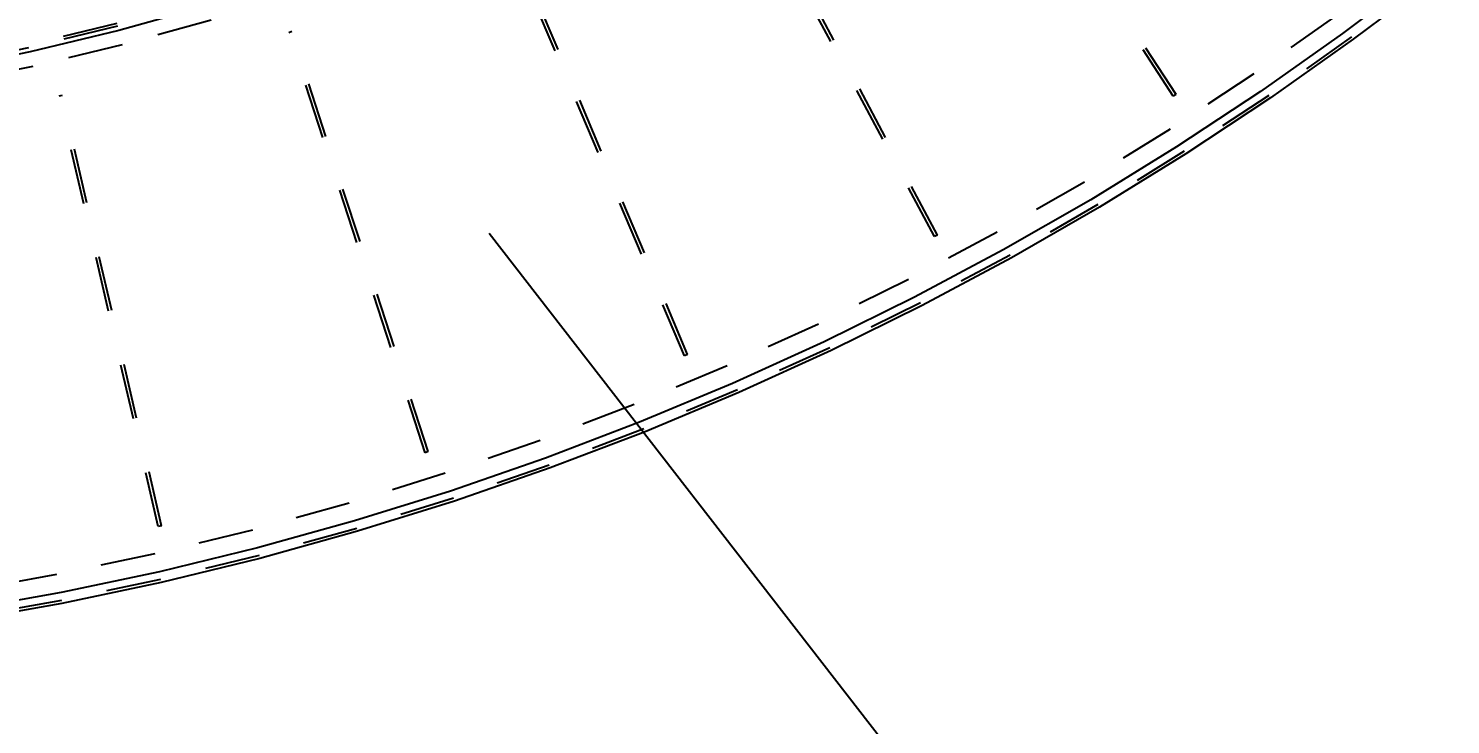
# Model space of a CAD drawing. Extents: x -29293 to 30124, y -19360 to 22650.
# Drawn here: x 4502 to 7078, y -15222 to -13961 of the extents above; entities that cross this region are included whole.
import ezdxf

# ---------------------------------------------------------------- set-up
doc = ezdxf.new("R2010")
doc.units = 0
doc.linetypes.add('XKITLINE00', pattern=[0])
doc.linetypes.add('XKITLINE01', pattern=[4, 1, -1, 1, -1])
doc.layers.get('0').update_dxf_attribs({"linetype": 'CONTINUOUS', "lineweight": 25})
doc.layers.get('DEFPOINTS').update_dxf_attribs({"color": 3, "linetype": 'CONTINUOUS', "lineweight": 25})
doc.layers.add('01粗实线层', color=7, linetype='CONTINUOUS', lineweight=60)
doc.layers.add('mark', color=7, linetype='CONTINUOUS')
doc.layers.add('part1', color=7, linetype='CONTINUOUS')
doc.styles.add('HZ', font='arial.ttf', dxfattribs={"width": 0.7})
doc.styles.add('STYLE_1', font='arial.ttf', dxfattribs={"height": 0.2})
doc.dimstyles.get("Standard").update_dxf_attribs({"dimscale": 20, "dimtxt": 3, "dimasz": 3.5, "dimexe": 2, "dimexo": 2, "dimgap": 1, "dimtad": 1, "dimdec": 0, "dimdsep": 46, "dimtxsty": 'HZ', "dimblk": 'OBLIQUE', "dimcen": 0, "dimclrd": 1, "dimclre": 1, "dimclrt": 1, "dimadec": 1, "dimazin": 2, "dimtfac": 1, "dimtdec": 0, "dimtmove": 1, "dimatfit": 0, "dimldrblk": 'OBLIQUE', "dimfxl": 0, "dimtolj": 1, "dimtzin": 0, "dimarcsym": 0})

# ---------------------------------------------------------------- blocks, each defined once
blk = doc.blocks.new('*D1198')
at = {"layer": 'part1', "color": 0, "linetype": 'XKITLINE01'}
for p, q in [((1103.789, 1414.8), (1102.324, 1413.693)), ((1102.044, 1414.076), (1100.557, 1413.024)), ((1102.324, 1413.693), (1100.826, 1412.632)), ((1100.557, 1413.024), (1099.039, 1412.02)), ((1100.826, 1412.632), (1099.294, 1411.62)), ((1099.039, 1412.02), (1097.489, 1411.063)), ((1099.294, 1411.62), (1097.732, 1410.655)), ((1097.489, 1411.063), (1095.91, 1410.156)), ((1097.732, 1410.655), (1096.14, 1409.74)), ((1095.91, 1410.156), (1094.304, 1409.299)), ((1096.14, 1409.74), (1094.521, 1408.876)), ((1094.304, 1409.299), (1092.671, 1408.492)), ((1094.521, 1408.876), (1092.875, 1408.063)), ((1092.671, 1408.492), (1091.014, 1407.737)), ((1092.875, 1408.063), (1091.204, 1407.302)), ((1091.014, 1407.737), (1089.334, 1407.035)), ((1091.204, 1407.302), (1089.51, 1406.594)), ((1089.334, 1407.035), (1087.632, 1406.385)), ((1089.51, 1406.594), (1087.795, 1405.939)), ((1087.632, 1406.385), (1085.912, 1405.789)), ((1087.795, 1405.939), (1086.06, 1405.338)), ((1085.912, 1405.789), (1084.173, 1405.248)), ((1084.173, 1405.248), (1082.418, 1404.761)), ((1086.06, 1405.338), (1084.307, 1404.792)), ((1082.418, 1404.761), (1080.649, 1404.33)), ((1084.307, 1404.792), (1082.538, 1404.302)), ((1080.649, 1404.33), (1078.867, 1403.954)), ((1082.538, 1404.302), (1080.754, 1403.867)), ((1078.867, 1403.954), (1077.074, 1403.635)), ((1080.754, 1403.867), (1078.958, 1403.488)), ((1078.958, 1403.488), (1077.15, 1403.166))]:
    blk.add_line(p, q, dxfattribs=at)
at = {"layer": 'part1', "color": 2, "linetype": 'XKITLINE00'}
for p, q in [((1103.823, 1414.756), (1102.357, 1413.648)), ((1102.357, 1413.648), (1100.857, 1412.587)), ((1100.857, 1412.587), (1099.324, 1411.573)), ((1099.324, 1411.573), (1097.76, 1410.608)), ((1097.76, 1410.608), (1096.167, 1409.692)), ((1096.167, 1409.692), (1094.546, 1408.827)), ((1094.546, 1408.827), (1092.898, 1408.013)), ((1092.898, 1408.013), (1091.226, 1407.251)), ((1091.226, 1407.251), (1089.53, 1406.542)), ((1089.53, 1406.542), (1087.814, 1405.887)), ((1087.814, 1405.887), (1086.077, 1405.286)), ((1086.077, 1405.286), (1084.323, 1404.739)), ((1084.323, 1404.739), (1082.552, 1404.248)), ((1082.552, 1404.248), (1080.766, 1403.813)), ((1080.766, 1403.813), (1078.968, 1403.434)), ((1078.968, 1403.434), (1077.159, 1403.111))]:
    blk.add_line(p, q, dxfattribs=at)
blk = doc.blocks.new('*D1199')
at = {"layer": 'part1', "color": 2, "linetype": 'XKITLINE00'}
for p, q in [((1103.621, 1414.852), (1102.165, 1413.755)), ((1081.588, 1414.249), (1079.997, 1413.808)), ((1079.997, 1413.808), (1078.393, 1413.421)), ((1102.165, 1413.755), (1100.675, 1412.703)), ((1078.393, 1413.421), (1076.776, 1413.089)), ((1100.675, 1412.703), (1099.153, 1411.699)), ((1099.153, 1411.699), (1097.601, 1410.742)), ((1097.601, 1410.742), (1096.019, 1409.835)), ((1096.019, 1409.835), (1094.41, 1408.978)), ((1094.41, 1408.978), (1092.774, 1408.171)), ((1092.774, 1408.171), (1091.114, 1407.416)), ((1091.114, 1407.416), (1089.432, 1406.713)), ((1089.432, 1406.713), (1087.728, 1406.064)), ((1087.728, 1406.064), (1086.005, 1405.468)), ((1086.005, 1405.468), (1084.264, 1404.926)), ((1084.264, 1404.926), (1082.507, 1404.438)), ((1082.507, 1404.438), (1080.735, 1404.006)), ((1080.735, 1404.006), (1078.951, 1403.63)), ((1078.951, 1403.63), (1077.156, 1403.309))]:
    blk.add_line(p, q, dxfattribs=at)
blk = doc.blocks.new('*D1388')
at = {"layer": 'part1', "color": 0, "linetype": 'XKITLINE01'}
for p, q in [((1079.961, 1413.932), (1078.352, 1413.545)), ((1079.973, 1413.884), (1078.362, 1413.496)), ((1081.668, 1413.996), (1080.06, 1413.55)), ((1078.362, 1413.496), (1076.739, 1413.163)), ((1080.06, 1413.55), (1078.438, 1413.159)), ((1078.438, 1413.159), (1076.803, 1412.824))]:
    blk.add_line(p, q, dxfattribs=at)
blk = doc.blocks.new('*D1397')
at = {"layer": 'part1', "color": 0, "linetype": 'XKITLINE01'}
for p, q in [((1078.971, 1412.63), (1078.913, 1412.617)), ((1080.711, 1404.825), (1078.913, 1412.617)), ((1080.77, 1404.839), (1078.971, 1412.63)), ((1080.77, 1404.839), (1080.711, 1404.825))]:
    blk.add_line(p, q, dxfattribs=at)
blk = doc.blocks.new('*D1398')
at = {"layer": 'part1', "color": 0, "linetype": 'XKITLINE01'}
for p, q in [((1083.132, 1413.787), (1083.075, 1413.768)), ((1085.546, 1406.163), (1083.075, 1413.768)), ((1085.603, 1406.182), (1083.132, 1413.787)), ((1085.603, 1406.182), (1085.546, 1406.163))]:
    blk.add_line(p, q, dxfattribs=at)
blk = doc.blocks.new('*D1399')
at = {"layer": 'part1', "color": 0, "linetype": 'XKITLINE01'}
for p, q in [((1087.176, 1415.302), (1087.12, 1415.278)), ((1090.245, 1407.918), (1087.12, 1415.278)), ((1090.3, 1407.941), (1087.176, 1415.302)), ((1090.3, 1407.941), (1090.245, 1407.918))]:
    blk.add_line(p, q, dxfattribs=at)
blk = doc.blocks.new('*D1400')
at = {"layer": 'part1', "color": 0, "linetype": 'XKITLINE01'}
for p, q in [((1091.072, 1417.163), (1091.019, 1417.135)), ((1094.773, 1410.075), (1091.019, 1417.135)), ((1094.826, 1410.103), (1091.072, 1417.163)), ((1094.826, 1410.103), (1094.773, 1410.075))]:
    blk.add_line(p, q, dxfattribs=at)
blk = doc.blocks.new('*D1401')
at = {"layer": 'part1', "color": 0, "linetype": 'XKITLINE01'}
for p, q in [((1094.792, 1419.357), (1094.741, 1419.324)), ((1099.096, 1412.618), (1094.741, 1419.324)), ((1099.147, 1412.651), (1094.792, 1419.357)), ((1099.147, 1412.651), (1099.096, 1412.618))]:
    blk.add_line(p, q, dxfattribs=at)
blk = doc.blocks.new('*D1444')
at = {"layer": 'mark', "color": 0, "linetype": 'XKITLINE00'}
for p, q in [((1063.203, 1412.595), (1072.066, 1401.174)), ((1072.066, 1401.174), (1077.717, 1401.174)), ((1072.066, 1401.174), (1072.066, 1401.174)), ((1072.066, 1396.974), (1077.717, 1396.974))]:
    blk.add_line(p, q, dxfattribs=at)
for centre, start, end in [((1072.066, 1399.074), 90, -90), ((1077.717, 1399.074), -90, 90)]:
    blk.add_arc(centre, 2.1, start, end, dxfattribs=at)
at = {"layer": 'mark', "color": 1, "style": 'STYLE_1'}
blk.add_text('15', height=3, dxfattribs=at).set_placement((1072.666, 1397.574))
blk = doc.blocks.new('_Oblique')
at = {"color": 0, "linetype": 'ByBlock', "lineweight": -2}
blk.add_line((-0.5, -0.5), (0.5, 0.5), dxfattribs=at)
blk = doc.blocks.new('*D1492')
at = {"layer": '01粗实线层', "color": 1, "lineweight": -2}
blk.add_arc((3446.8, -9260.2), 1735.6, 263.0005, 308.0005, dxfattribs=at)
at = {"layer": 'DEFPOINTS', "color": 0}
for p in [(3446.8, -9260.2), (3446.8, -9260.2), (3688.4, -10978.9), (7078.2, -13908), (2727.9, -15116.3)]:
    blk.add_point(p, dxfattribs=at)
at = {"layer": '01粗实线层', "color": 1, "lineweight": -2, "xscale": 420, "yscale": 420, "zscale": 420}
for p, rotation in [((4515.4, -10627.9), 38.00045832121708), ((3235.3, -10982.9), 173.0004595558574)]:
    blk.add_blockref('_Oblique', p, dxfattribs=dict(at, rotation=rotation))
at = {"layer": '01粗实线层', "color": 1, "insert": (3830.5, -10643.6), "char_height": 360, "attachment_point": 5, "rotation": 15.5005, "style": 'HZ'}
blk.add_mtext('\\A1;45°', dxfattribs=at)

msp = doc.modelspace()

# ---------------------------------------------------------------- block references
at = {"layer": 'mark', "xscale": 100, "yscale": 100, "zscale": 100}
msp.add_blockref('*D1444', (-100983.5, -155591.6), dxfattribs=at)
at = {"layer": 'part1', "xscale": 100, "yscale": 100, "zscale": 100}
for name in ['*D1388', '*D1199', '*D1401', '*D1400', '*D1198', '*D1399', '*D1398', '*D1397']:
    msp.add_blockref(name, (-103333.8, -155345.7), dxfattribs=at)

# ---------------------------------------------------------------- dimensions: what is measured, and where the dimension line sits
at = {"layer": '01粗实线层'}
dim = msp.add_angular_dim_2l(base=(3688.4, -10978.9), line1=((3446.8, -9260.2), (7078.2, -13908)), line2=((3446.8, -9260.2), (2727.9, -15116.3)), dimstyle='Standard', override={"dimscale": 120, "dimfxl": 3, "dimarcsym": 2}, dxfattribs=at)
dim.commit()
dim.dimension.update_dxf_attribs({"geometry": '*D1492', "text_midpoint": (3830.5, -10643.6)})

doc.saveas('drawing.dxf')
